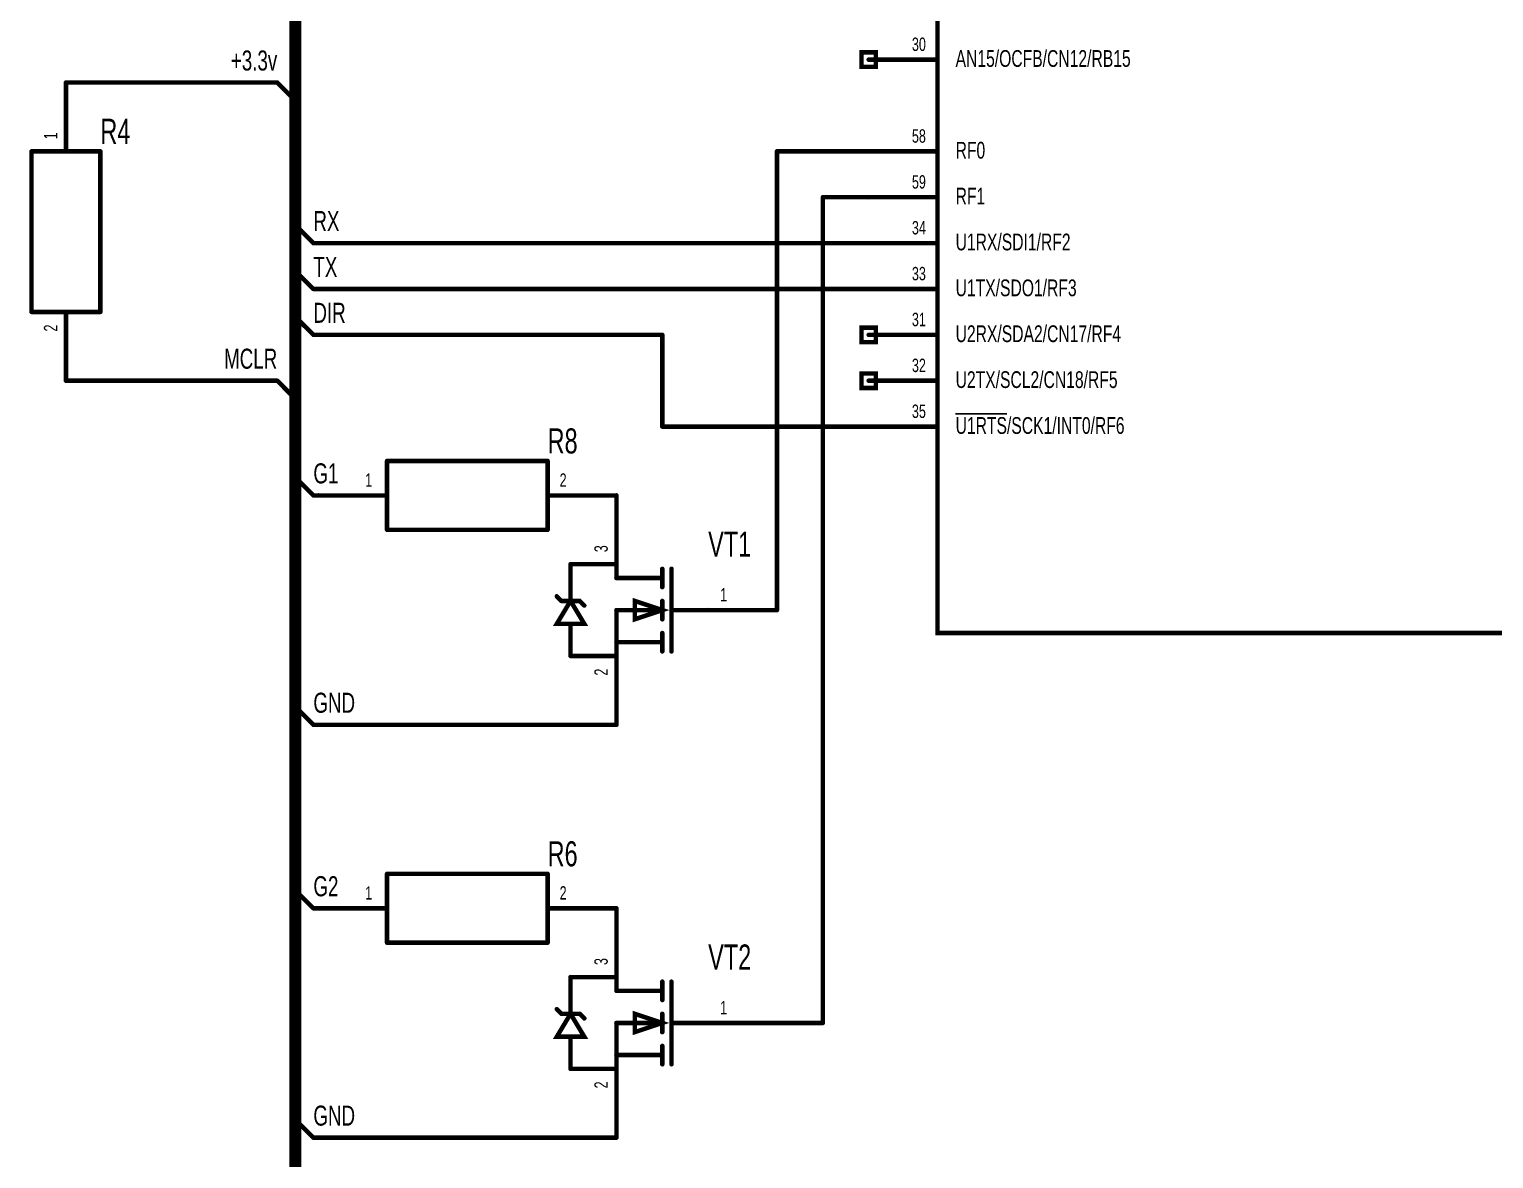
# Model space of a CAD drawing. Extents: x -4.5 to 18.4, y -0.7 to 15.5.
# Drawn here: x 0.42 to 3.612, y 5.585 to 8.047 of the extents above; entities that cross this region are included whole.
import ezdxf
from ezdxf.enums import TextEntityAlignment as Align

# ---------------------------------------------------------------- set-up
doc = ezdxf.new("R2010")
doc.units = 0
doc.header["$MEASUREMENT"] = 0
for name, color, linetype in [('Bus', 180, 'Continuous'), ('Element', 253, 'Continuous'), ('Net', 50, 'Continuous'), ('Pin', 50, 'Continuous')]:
    doc.layers.add(name, color=color, linetype=linetype)

msp = doc.modelspace()

# ---------------------------------------------------------------- linework, layer by layer
at = {"layer": 'Bus', "linetype": 'Continuous', "const_width": 0.0262}
msp.add_lwpolyline([(1, 9.4304), (1, 5.5304)], dxfattribs=at)
at = {"layer": 'Element', "linetype": 'Continuous', "const_width": 0.0098}
for points in [[(2.4, 10.4304), (5.5, 10.4304), (5.5, 6.7304), (2.4, 6.7304), (2.4, 10.4304)], [(0.425, 7.7804), (0.425, 7.4304)], [(0.425, 7.7804), (0.575, 7.7804)], [(0.575, 7.7804), (0.575, 7.4304)], [(0.575, 7.4304), (0.425, 7.4304)], [(1.2, 6.9554), (1.2, 7.1054)], [(1.55, 7.1054), (1.2, 7.1054)], [(1.55, 7.1054), (1.55, 6.9554)], [(1.55, 6.9554), (1.2, 6.9554)], [(1.6, 6.8804), (1.6, 6.8004)], [(1.7, 6.8804), (1.6, 6.8804)], [(1.7, 6.8504), (1.7, 6.8804)], [(1.8, 6.8704), (1.8, 6.8304)], [(1.82, 6.8704), (1.82, 6.6904)], [(1.7, 6.8504), (1.8, 6.8504)], [(1.6, 6.8004), (1.63, 6.7504), (1.57, 6.7504), (1.6, 6.8004)], [(1.57, 6.8104), (1.58, 6.8004)], [(1.58, 6.8004), (1.62, 6.8004)], [(1.62, 6.8004), (1.63, 6.7904)], [(1.8, 6.7804), (1.74, 6.7604), (1.74, 6.8004), (1.8, 6.7804)], [(1.8, 6.7604), (1.8, 6.8004)], [(1.7, 6.7804), (1.8, 6.7804)], [(1.7, 6.7804), (1.7, 6.6804)], [(1.9, 6.7804), (1.82, 6.7804)], [(1.6, 6.6804), (1.6, 6.7504)], [(1.7, 6.7104), (1.8, 6.7104)], [(1.8, 6.6904), (1.8, 6.7304)], [(1.7, 6.6804), (1.6, 6.6804)], [(1.2, 6.0554), (1.2, 6.2054)], [(1.55, 6.2054), (1.2, 6.2054)], [(1.55, 6.2054), (1.55, 6.0554)], [(1.55, 6.0554), (1.2, 6.0554)], [(1.6, 5.9804), (1.6, 5.9004)], [(1.7, 5.9804), (1.6, 5.9804)], [(1.7, 5.9504), (1.7, 5.9804)], [(1.8, 5.9704), (1.8, 5.9304)], [(1.82, 5.9704), (1.82, 5.7904)], [(1.7, 5.9504), (1.8, 5.9504)], [(1.57, 5.9104), (1.58, 5.9004)], [(1.8, 5.8804), (1.74, 5.8604), (1.74, 5.9004), (1.8, 5.8804)], [(1.6, 5.9004), (1.63, 5.8504), (1.57, 5.8504), (1.6, 5.9004)], [(1.58, 5.9004), (1.62, 5.9004)], [(1.62, 5.9004), (1.63, 5.8904)], [(1.7, 5.8804), (1.8, 5.8804)], [(1.7, 5.8804), (1.7, 5.7804)], [(1.8, 5.8604), (1.8, 5.9004)], [(1.9, 5.8804), (1.82, 5.8804)], [(1.6, 5.7804), (1.6, 5.8504)], [(1.7, 5.8104), (1.8, 5.8104)], [(1.8, 5.7904), (1.8, 5.8304)], [(1.7, 5.7804), (1.6, 5.7804)]]:
    msp.add_lwpolyline(points, dxfattribs=at)
at = {"layer": 'Element', "linetype": 'Continuous', "const_width": 0.0049}
for points in [[(0.4225, 7.7804, 1), (0.4275, 7.7804, 1), (0.4225, 7.7804, 1)], [(0.4225, 7.7804, 1), (0.4275, 7.7804, 1), (0.4225, 7.7804, 1)], [(0.5725, 7.7804, 1), (0.5775, 7.7804, 1), (0.5725, 7.7804, 1)], [(0.5725, 7.7804, 1), (0.5775, 7.7804, 1), (0.5725, 7.7804, 1)], [(0.4225, 7.4304, 1), (0.4275, 7.4304, 1), (0.4225, 7.4304, 1)], [(0.4225, 7.4304, 1), (0.4275, 7.4304, 1), (0.4225, 7.4304, 1)], [(0.5725, 7.4304, 1), (0.5775, 7.4304, 1), (0.5725, 7.4304, 1)], [(0.5725, 7.4304, 1), (0.5775, 7.4304, 1), (0.5725, 7.4304, 1)], [(1.1975, 7.1054, 1), (1.2025, 7.1054, 1), (1.1975, 7.1054, 1)], [(1.1975, 7.1054, 1), (1.2025, 7.1054, 1), (1.1975, 7.1054, 1)], [(1.5475, 7.1054, 1), (1.5525, 7.1054, 1), (1.5475, 7.1054, 1)], [(1.5475, 7.1054, 1), (1.5525, 7.1054, 1), (1.5475, 7.1054, 1)], [(1.1975, 6.9554, 1), (1.2025, 6.9554, 1), (1.1975, 6.9554, 1)], [(1.1975, 6.9554, 1), (1.2025, 6.9554, 1), (1.1975, 6.9554, 1)], [(1.5475, 6.9554, 1), (1.5525, 6.9554, 1), (1.5475, 6.9554, 1)], [(1.5475, 6.9554, 1), (1.5525, 6.9554, 1), (1.5475, 6.9554, 1)], [(1.5975, 6.8804, 1), (1.6025, 6.8804, 1), (1.5975, 6.8804, 1)], [(1.5975, 6.8804, 1), (1.6025, 6.8804, 1), (1.5975, 6.8804, 1)], [(1.6975, 6.8804, 1), (1.7025, 6.8804, 1), (1.6975, 6.8804, 1)], [(1.6975, 6.8804, 1), (1.7025, 6.8804, 1), (1.6975, 6.8804, 1)], [(1.7975, 6.8704, 1), (1.8025, 6.8704, 1), (1.7975, 6.8704, 1)], [(1.8175, 6.8704, 1), (1.8225, 6.8704, 1), (1.8175, 6.8704, 1)], [(1.6975, 6.8504, 1), (1.7025, 6.8504, 1), (1.6975, 6.8504, 1)], [(1.6975, 6.8504, 1), (1.7025, 6.8504, 1), (1.6975, 6.8504, 1)], [(1.7975, 6.8504, 1), (1.8025, 6.8504, 1), (1.7975, 6.8504, 1)], [(1.7975, 6.8304, 1), (1.8025, 6.8304, 1), (1.7975, 6.8304, 1)], [(1.5675, 6.8104, 1), (1.5725, 6.8104, 1), (1.5675, 6.8104, 1)], [(1.5775, 6.8004, 1), (1.5825, 6.8004, 1), (1.5775, 6.8004, 1)], [(1.5775, 6.8004, 1), (1.5825, 6.8004, 1), (1.5775, 6.8004, 1)], [(1.5975, 6.8004, 1), (1.6025, 6.8004, 1), (1.5975, 6.8004, 1)], [(1.5975, 6.8004, 1), (1.6025, 6.8004, 1), (1.5975, 6.8004, 1)], [(1.6175, 6.8004, 1), (1.6225, 6.8004, 1), (1.6175, 6.8004, 1)], [(1.6175, 6.8004, 1), (1.6225, 6.8004, 1), (1.6175, 6.8004, 1)], [(1.7975, 6.8004, 1), (1.8025, 6.8004, 1), (1.7975, 6.8004, 1)], [(1.6275, 6.7904, 1), (1.6325, 6.7904, 1), (1.6275, 6.7904, 1)], [(1.6975, 6.7804, 1), (1.7025, 6.7804, 1), (1.6975, 6.7804, 1)], [(1.6975, 6.7804, 1), (1.7025, 6.7804, 1), (1.6975, 6.7804, 1)], [(1.7975, 6.7804, 1), (1.8025, 6.7804, 1), (1.7975, 6.7804, 1)], [(1.7975, 6.7804, 1), (1.8025, 6.7804, 1), (1.7975, 6.7804, 1)], [(1.8175, 6.7804, 1), (1.8225, 6.7804, 1), (1.8175, 6.7804, 1)], [(1.8975, 6.7804, 1), (1.9025, 6.7804, 1), (1.8975, 6.7804, 1)], [(1.5975, 6.7504, 1), (1.6025, 6.7504, 1), (1.5975, 6.7504, 1)], [(1.7975, 6.7604, 1), (1.8025, 6.7604, 1), (1.7975, 6.7604, 1)], [(1.6975, 6.7104, 1), (1.7025, 6.7104, 1), (1.6975, 6.7104, 1)], [(1.7975, 6.7304, 1), (1.8025, 6.7304, 1), (1.7975, 6.7304, 1)], [(1.7975, 6.7104, 1), (1.8025, 6.7104, 1), (1.7975, 6.7104, 1)], [(1.5975, 6.6804, 1), (1.6025, 6.6804, 1), (1.5975, 6.6804, 1)], [(1.5975, 6.6804, 1), (1.6025, 6.6804, 1), (1.5975, 6.6804, 1)], [(1.6975, 6.6804, 1), (1.7025, 6.6804, 1), (1.6975, 6.6804, 1)], [(1.6975, 6.6804, 1), (1.7025, 6.6804, 1), (1.6975, 6.6804, 1)], [(1.7975, 6.6904, 1), (1.8025, 6.6904, 1), (1.7975, 6.6904, 1)], [(1.8175, 6.6904, 1), (1.8225, 6.6904, 1), (1.8175, 6.6904, 1)], [(1.1975, 6.2054, 1), (1.2025, 6.2054, 1), (1.1975, 6.2054, 1)], [(1.1975, 6.2054, 1), (1.2025, 6.2054, 1), (1.1975, 6.2054, 1)], [(1.5475, 6.2054, 1), (1.5525, 6.2054, 1), (1.5475, 6.2054, 1)], [(1.5475, 6.2054, 1), (1.5525, 6.2054, 1), (1.5475, 6.2054, 1)], [(1.1975, 6.0554, 1), (1.2025, 6.0554, 1), (1.1975, 6.0554, 1)], [(1.1975, 6.0554, 1), (1.2025, 6.0554, 1), (1.1975, 6.0554, 1)], [(1.5475, 6.0554, 1), (1.5525, 6.0554, 1), (1.5475, 6.0554, 1)], [(1.5475, 6.0554, 1), (1.5525, 6.0554, 1), (1.5475, 6.0554, 1)], [(1.5975, 5.9804, 1), (1.6025, 5.9804, 1), (1.5975, 5.9804, 1)], [(1.5975, 5.9804, 1), (1.6025, 5.9804, 1), (1.5975, 5.9804, 1)], [(1.6975, 5.9804, 1), (1.7025, 5.9804, 1), (1.6975, 5.9804, 1)], [(1.6975, 5.9804, 1), (1.7025, 5.9804, 1), (1.6975, 5.9804, 1)], [(1.7975, 5.9704, 1), (1.8025, 5.9704, 1), (1.7975, 5.9704, 1)], [(1.8175, 5.9704, 1), (1.8225, 5.9704, 1), (1.8175, 5.9704, 1)], [(1.6975, 5.9504, 1), (1.7025, 5.9504, 1), (1.6975, 5.9504, 1)], [(1.6975, 5.9504, 1), (1.7025, 5.9504, 1), (1.6975, 5.9504, 1)], [(1.7975, 5.9504, 1), (1.8025, 5.9504, 1), (1.7975, 5.9504, 1)], [(1.5675, 5.9104, 1), (1.5725, 5.9104, 1), (1.5675, 5.9104, 1)], [(1.7975, 5.9304, 1), (1.8025, 5.9304, 1), (1.7975, 5.9304, 1)], [(1.5775, 5.9004, 1), (1.5825, 5.9004, 1), (1.5775, 5.9004, 1)], [(1.5775, 5.9004, 1), (1.5825, 5.9004, 1), (1.5775, 5.9004, 1)], [(1.5975, 5.9004, 1), (1.6025, 5.9004, 1), (1.5975, 5.9004, 1)], [(1.5975, 5.9004, 1), (1.6025, 5.9004, 1), (1.5975, 5.9004, 1)], [(1.6175, 5.9004, 1), (1.6225, 5.9004, 1), (1.6175, 5.9004, 1)], [(1.6175, 5.9004, 1), (1.6225, 5.9004, 1), (1.6175, 5.9004, 1)], [(1.6275, 5.8904, 1), (1.6325, 5.8904, 1), (1.6275, 5.8904, 1)], [(1.6975, 5.8804, 1), (1.7025, 5.8804, 1), (1.6975, 5.8804, 1)], [(1.6975, 5.8804, 1), (1.7025, 5.8804, 1), (1.6975, 5.8804, 1)], [(1.7975, 5.9004, 1), (1.8025, 5.9004, 1), (1.7975, 5.9004, 1)], [(1.7975, 5.8804, 1), (1.8025, 5.8804, 1), (1.7975, 5.8804, 1)], [(1.7975, 5.8804, 1), (1.8025, 5.8804, 1), (1.7975, 5.8804, 1)], [(1.8175, 5.8804, 1), (1.8225, 5.8804, 1), (1.8175, 5.8804, 1)], [(1.8975, 5.8804, 1), (1.9025, 5.8804, 1), (1.8975, 5.8804, 1)], [(1.5975, 5.8504, 1), (1.6025, 5.8504, 1), (1.5975, 5.8504, 1)], [(1.7975, 5.8604, 1), (1.8025, 5.8604, 1), (1.7975, 5.8604, 1)], [(1.6975, 5.8104, 1), (1.7025, 5.8104, 1), (1.6975, 5.8104, 1)], [(1.7975, 5.8304, 1), (1.8025, 5.8304, 1), (1.7975, 5.8304, 1)], [(1.7975, 5.8104, 1), (1.8025, 5.8104, 1), (1.7975, 5.8104, 1)], [(1.5975, 5.7804, 1), (1.6025, 5.7804, 1), (1.5975, 5.7804, 1)], [(1.5975, 5.7804, 1), (1.6025, 5.7804, 1), (1.5975, 5.7804, 1)], [(1.6975, 5.7804, 1), (1.7025, 5.7804, 1), (1.6975, 5.7804, 1)], [(1.6975, 5.7804, 1), (1.7025, 5.7804, 1), (1.6975, 5.7804, 1)], [(1.7975, 5.7904, 1), (1.8025, 5.7904, 1), (1.7975, 5.7904, 1)], [(1.8175, 5.7904, 1), (1.8225, 5.7904, 1), (1.8175, 5.7904, 1)]]:
    msp.add_lwpolyline(points, format="xyb", dxfattribs=at)
at = {"layer": 'Net', "linetype": 'Continuous', "const_width": 0.0049}
for points in [[(0.4975, 7.9304, 1), (0.5025, 7.9304, 1), (0.4975, 7.9304, 1)], [(0.9582, 7.9304, 1), (0.9631, 7.9304, 1), (0.9582, 7.9304, 1)], [(0.9582, 7.9304, 1), (0.9631, 7.9304, 1), (0.9582, 7.9304, 1)], [(0.9975, 7.891, 1), (1.0025, 7.891, 1), (0.9975, 7.891, 1)], [(2.0475, 7.7804, 1), (2.0525, 7.7804, 1), (2.0475, 7.7804, 1)], [(2.0475, 7.7804, 1), (2.0525, 7.7804, 1), (2.0475, 7.7804, 1)], [(2.2475, 7.7804, 1), (2.2525, 7.7804, 1), (2.2475, 7.7804, 1)], [(2.1475, 7.6804, 1), (2.1525, 7.6804, 1), (2.1475, 7.6804, 1)], [(2.1475, 7.6804, 1), (2.1525, 7.6804, 1), (2.1475, 7.6804, 1)], [(2.2475, 7.6804, 1), (2.2525, 7.6804, 1), (2.2475, 7.6804, 1)], [(0.9975, 7.6197, 1), (1.0025, 7.6197, 1), (0.9975, 7.6197, 1)], [(1.0369, 7.5804, 1), (1.0418, 7.5804, 1), (1.0369, 7.5804, 1)], [(1.0369, 7.5804, 1), (1.0418, 7.5804, 1), (1.0369, 7.5804, 1)], [(2.2475, 7.5804, 1), (2.2525, 7.5804, 1), (2.2475, 7.5804, 1)], [(0.9975, 7.5197, 1), (1.0025, 7.5197, 1), (0.9975, 7.5197, 1)], [(1.0369, 7.4804, 1), (1.0418, 7.4804, 1), (1.0369, 7.4804, 1)], [(1.0369, 7.4804, 1), (1.0418, 7.4804, 1), (1.0369, 7.4804, 1)], [(2.2475, 7.4804, 1), (2.2525, 7.4804, 1), (2.2475, 7.4804, 1)], [(0.9975, 7.4197, 1), (1.0025, 7.4197, 1), (0.9975, 7.4197, 1)], [(1.0369, 7.3804, 1), (1.0418, 7.3804, 1), (1.0369, 7.3804, 1)], [(1.0369, 7.3804, 1), (1.0418, 7.3804, 1), (1.0369, 7.3804, 1)], [(1.7975, 7.3804, 1), (1.8025, 7.3804, 1), (1.7975, 7.3804, 1)], [(1.7975, 7.3804, 1), (1.8025, 7.3804, 1), (1.7975, 7.3804, 1)], [(0.4975, 7.2804, 1), (0.5025, 7.2804, 1), (0.4975, 7.2804, 1)], [(0.9582, 7.2804, 1), (0.9631, 7.2804, 1), (0.9582, 7.2804, 1)], [(0.9582, 7.2804, 1), (0.9631, 7.2804, 1), (0.9582, 7.2804, 1)], [(0.9975, 7.241, 1), (1.0025, 7.241, 1), (0.9975, 7.241, 1)], [(1.7975, 7.1804, 1), (1.8025, 7.1804, 1), (1.7975, 7.1804, 1)], [(1.7975, 7.1804, 1), (1.8025, 7.1804, 1), (1.7975, 7.1804, 1)], [(2.2475, 7.1804, 1), (2.2525, 7.1804, 1), (2.2475, 7.1804, 1)], [(0.9975, 7.0697, 1), (1.0025, 7.0697, 1), (0.9975, 7.0697, 1)], [(1.0369, 7.0304, 1), (1.0418, 7.0304, 1), (1.0369, 7.0304, 1)], [(1.0369, 7.0304, 1), (1.0418, 7.0304, 1), (1.0369, 7.0304, 1)], [(1.0475, 7.0304, 1), (1.0525, 7.0304, 1), (1.0475, 7.0304, 1)], [(1.6975, 7.0304, 1), (1.7025, 7.0304, 1), (1.6975, 7.0304, 1)], [(2.0475, 6.7804, 1), (2.0525, 6.7804, 1), (2.0475, 6.7804, 1)], [(0.9975, 6.5697, 1), (1.0025, 6.5697, 1), (0.9975, 6.5697, 1)], [(1.0369, 6.5304, 1), (1.0418, 6.5304, 1), (1.0369, 6.5304, 1)], [(1.0369, 6.5304, 1), (1.0418, 6.5304, 1), (1.0369, 6.5304, 1)], [(1.6975, 6.5304, 1), (1.7025, 6.5304, 1), (1.6975, 6.5304, 1)], [(0.9975, 6.1697, 1), (1.0025, 6.1697, 1), (0.9975, 6.1697, 1)], [(1.0369, 6.1304, 1), (1.0418, 6.1304, 1), (1.0369, 6.1304, 1)], [(1.0369, 6.1304, 1), (1.0418, 6.1304, 1), (1.0369, 6.1304, 1)], [(1.0475, 6.1304, 1), (1.0525, 6.1304, 1), (1.0475, 6.1304, 1)], [(1.6975, 6.1304, 1), (1.7025, 6.1304, 1), (1.6975, 6.1304, 1)], [(2.0475, 5.8804, 1), (2.0525, 5.8804, 1), (2.0475, 5.8804, 1)], [(2.1475, 5.8804, 1), (2.1525, 5.8804, 1), (2.1475, 5.8804, 1)], [(2.1475, 5.8804, 1), (2.1525, 5.8804, 1), (2.1475, 5.8804, 1)], [(0.9975, 5.6697, 1), (1.0025, 5.6697, 1), (0.9975, 5.6697, 1)], [(1.0369, 5.6304, 1), (1.0418, 5.6304, 1), (1.0369, 5.6304, 1)], [(1.0369, 5.6304, 1), (1.0418, 5.6304, 1), (1.0369, 5.6304, 1)], [(1.6975, 5.6304, 1), (1.7025, 5.6304, 1), (1.6975, 5.6304, 1)]]:
    msp.add_lwpolyline(points, format="xyb", dxfattribs=at)
at = {"layer": 'Net', "linetype": 'Continuous', "const_width": 0.0098}
for points in [[(0.5, 7.9304), (0.9606, 7.9304)], [(0.9606, 7.9304), (1, 7.891)], [(2.25, 7.7804), (2.05, 7.7804)], [(2.05, 7.7804), (2.05, 6.7804)], [(2.25, 7.6804), (2.15, 7.6804)], [(2.15, 7.6804), (2.15, 5.8804)], [(1.0394, 7.5804), (1, 7.6197)], [(2.25, 7.5804), (1.0394, 7.5804)], [(1.0394, 7.4804), (1, 7.5197)], [(2.25, 7.4804), (1.0394, 7.4804)], [(1.0394, 7.3804), (1, 7.4197)], [(1.8, 7.3804), (1.0394, 7.3804)], [(1.8, 7.1804), (1.8, 7.3804)], [(0.5, 7.2804), (0.9606, 7.2804)], [(0.9606, 7.2804), (1, 7.241)], [(2.25, 7.1804), (1.8, 7.1804)], [(1.0394, 7.0304), (1, 7.0697)], [(1.05, 7.0304), (1.0394, 7.0304)], [(1.7, 7.0304), (1.7, 7.0304)], [(1.0394, 6.5304), (1, 6.5697)], [(1.7, 6.5304), (1.0394, 6.5304)], [(1.0394, 6.1304), (1, 6.1697)], [(1.05, 6.1304), (1.0394, 6.1304)], [(1.7, 6.1304), (1.7, 6.1304)], [(2.15, 5.8804), (2.05, 5.8804)], [(1.0394, 5.6304), (1, 5.6697)], [(1.7, 5.6304), (1.0394, 5.6304)]]:
    msp.add_lwpolyline(points, dxfattribs=at)
at = {"layer": 'Pin', "linetype": 'Continuous', "const_width": 0.0098}
for points in [[(2.2343, 7.9961), (2.2657, 7.9961), (2.2657, 7.9646), (2.2343, 7.9646), (2.2343, 7.9961)], [(2.4, 7.9804), (2.25, 7.9804)], [(0.5, 7.7804), (0.5, 7.9304)], [(2.4, 7.7804), (2.25, 7.7804)], [(2.4, 7.6804), (2.25, 7.6804)], [(2.4, 7.5804), (2.25, 7.5804)], [(2.4, 7.4804), (2.25, 7.4804)], [(0.5, 7.4304), (0.5, 7.2804)], [(2.2343, 7.3961), (2.2657, 7.3961), (2.2657, 7.3646), (2.2343, 7.3646), (2.2343, 7.3961)], [(2.4, 7.3804), (2.25, 7.3804)], [(2.2343, 7.2961), (2.2657, 7.2961), (2.2657, 7.2646), (2.2343, 7.2646), (2.2343, 7.2961)], [(2.4, 7.2804), (2.25, 7.2804)], [(2.4, 7.1804), (2.25, 7.1804)], [(1.2, 7.0304), (1.05, 7.0304)], [(1.55, 7.0304), (1.7, 7.0304)], [(1.7, 6.8804), (1.7, 7.0304)], [(1.9, 6.7804), (2.05, 6.7804)], [(1.7, 6.6804), (1.7, 6.5304)], [(1.2, 6.1304), (1.05, 6.1304)], [(1.55, 6.1304), (1.7, 6.1304)], [(1.7, 5.9804), (1.7, 6.1304)], [(1.9, 5.8804), (2.05, 5.8804)], [(1.7, 5.7804), (1.7, 5.6304)]]:
    msp.add_lwpolyline(points, dxfattribs=at)
at = {"layer": 'Pin', "linetype": 'Continuous', "const_width": 0.0049}
for points in [[(2.2475, 7.9804, 1), (2.2525, 7.9804, 1), (2.2475, 7.9804, 1)], [(2.3975, 7.9804, 1), (2.4025, 7.9804, 1), (2.3975, 7.9804, 1)], [(0.4975, 7.9304, 1), (0.5025, 7.9304, 1), (0.4975, 7.9304, 1)], [(0.4975, 7.7804, 1), (0.5025, 7.7804, 1), (0.4975, 7.7804, 1)], [(2.2475, 7.7804, 1), (2.2525, 7.7804, 1), (2.2475, 7.7804, 1)], [(2.3975, 7.7804, 1), (2.4025, 7.7804, 1), (2.3975, 7.7804, 1)], [(2.2475, 7.6804, 1), (2.2525, 7.6804, 1), (2.2475, 7.6804, 1)], [(2.3975, 7.6804, 1), (2.4025, 7.6804, 1), (2.3975, 7.6804, 1)], [(2.2475, 7.5804, 1), (2.2525, 7.5804, 1), (2.2475, 7.5804, 1)], [(2.3975, 7.5804, 1), (2.4025, 7.5804, 1), (2.3975, 7.5804, 1)], [(2.2475, 7.4804, 1), (2.2525, 7.4804, 1), (2.2475, 7.4804, 1)], [(2.3975, 7.4804, 1), (2.4025, 7.4804, 1), (2.3975, 7.4804, 1)], [(0.4975, 7.4304, 1), (0.5025, 7.4304, 1), (0.4975, 7.4304, 1)], [(2.2475, 7.3804, 1), (2.2525, 7.3804, 1), (2.2475, 7.3804, 1)], [(2.3975, 7.3804, 1), (2.4025, 7.3804, 1), (2.3975, 7.3804, 1)], [(0.4975, 7.2804, 1), (0.5025, 7.2804, 1), (0.4975, 7.2804, 1)], [(2.2475, 7.2804, 1), (2.2525, 7.2804, 1), (2.2475, 7.2804, 1)], [(2.3975, 7.2804, 1), (2.4025, 7.2804, 1), (2.3975, 7.2804, 1)], [(2.2475, 7.1804, 1), (2.2525, 7.1804, 1), (2.2475, 7.1804, 1)], [(2.3975, 7.1804, 1), (2.4025, 7.1804, 1), (2.3975, 7.1804, 1)], [(1.0475, 7.0304, 1), (1.0525, 7.0304, 1), (1.0475, 7.0304, 1)], [(1.1975, 7.0304, 1), (1.2025, 7.0304, 1), (1.1975, 7.0304, 1)], [(1.5475, 7.0304, 1), (1.5525, 7.0304, 1), (1.5475, 7.0304, 1)], [(1.6975, 7.0304, 1), (1.7025, 7.0304, 1), (1.6975, 7.0304, 1)], [(1.6975, 7.0304, 1), (1.7025, 7.0304, 1), (1.6975, 7.0304, 1)], [(1.6975, 6.8804, 1), (1.7025, 6.8804, 1), (1.6975, 6.8804, 1)], [(1.8975, 6.7804, 1), (1.9025, 6.7804, 1), (1.8975, 6.7804, 1)], [(2.0475, 6.7804, 1), (2.0525, 6.7804, 1), (2.0475, 6.7804, 1)], [(1.6975, 6.6804, 1), (1.7025, 6.6804, 1), (1.6975, 6.6804, 1)], [(1.6975, 6.5304, 1), (1.7025, 6.5304, 1), (1.6975, 6.5304, 1)], [(1.0475, 6.1304, 1), (1.0525, 6.1304, 1), (1.0475, 6.1304, 1)], [(1.1975, 6.1304, 1), (1.2025, 6.1304, 1), (1.1975, 6.1304, 1)], [(1.5475, 6.1304, 1), (1.5525, 6.1304, 1), (1.5475, 6.1304, 1)], [(1.6975, 6.1304, 1), (1.7025, 6.1304, 1), (1.6975, 6.1304, 1)], [(1.6975, 6.1304, 1), (1.7025, 6.1304, 1), (1.6975, 6.1304, 1)], [(1.6975, 5.9804, 1), (1.7025, 5.9804, 1), (1.6975, 5.9804, 1)], [(1.8975, 5.8804, 1), (1.9025, 5.8804, 1), (1.8975, 5.8804, 1)], [(2.0475, 5.8804, 1), (2.0525, 5.8804, 1), (2.0475, 5.8804, 1)], [(1.6975, 5.7804, 1), (1.7025, 5.7804, 1), (1.6975, 5.7804, 1)], [(1.6975, 5.6304, 1), (1.7025, 5.6304, 1), (1.6975, 5.6304, 1)]]:
    msp.add_lwpolyline(points, format="xyb", dxfattribs=at)

# ---------------------------------------------------------------- texts
at = {"layer": 'Element', "width": 0.7}
for s, p in [('R4', (0.575, 7.7804)), ('R8', (1.55, 7.1054)), ('VT1', (1.9, 6.8804)), ('R6', (1.55, 6.2054)), ('VT2', (1.9, 5.9804))]:
    msp.add_text(s, height=0.0547, dxfattribs=at).set_placement(p, align=Align.BOTTOM_LEFT)
at = {"layer": 'Net', "width": 0.7}
for s, p in [('+3.3v', (0.9606, 7.9435)), ('MCLR', (0.9606, 7.2935))]:
    msp.add_text(s, height=0.0437, dxfattribs=at).set_placement(p, align=Align.BOTTOM_RIGHT)
for s, p in [('RX', (1.0394, 7.5935)), ('TX', (1.0394, 7.4935)), ('DIR', (1.0394, 7.3935)), ('G1', (1.0394, 7.0435)), ('GND', (1.0394, 6.5435)), ('G2', (1.0394, 6.1435)), ('GND', (1.0394, 5.6435))]:
    msp.add_text(s, height=0.0437, dxfattribs=at).set_placement(p, align=Align.BOTTOM_LEFT)
at = {"layer": 'Pin', "width": 0.7}
for s, height, p in [('30', 0.0292, (2.3442, 8.0285)), ('AN15/OCFB/CN12/RB15', 0.0365, (2.4394, 8.0011)), ('58', 0.0292, (2.3442, 7.8285)), ('RF0', 0.0365, (2.4394, 7.8011)), ('59', 0.0292, (2.3442, 7.7285)), ('RF1', 0.0365, (2.4394, 7.7011)), ('34', 0.0292, (2.3442, 7.6285)), ('U1RX/SDI1/RF2', 0.0365, (2.4394, 7.6011)), ('33', 0.0292, (2.3442, 7.5285)), ('U1TX/SDO1/RF3', 0.0365, (2.4394, 7.5011)), ('31', 0.0292, (2.3442, 7.4285)), ('U2RX/SDA2/CN17/RF4', 0.0365, (2.4394, 7.4011)), ('32', 0.0292, (2.3442, 7.3285)), ('U2TX/SCL2/CN18/RF5', 0.0365, (2.4394, 7.3011)), ('35', 0.0292, (2.3442, 7.2285)), ('%%oU1RTS%%o/SCK1/INT0/RF6', 0.0365, (2.4394, 7.2011)), ('1', 0.0292, (1.1524, 7.0785)), ('2', 0.0292, (1.5762, 7.0785)), ('1', 0.0292, (1.9262, 6.8285)), ('1', 0.0292, (1.1524, 6.1785)), ('2', 0.0292, (1.5762, 6.1785)), ('1', 0.0292, (1.9262, 5.9285))]:
    msp.add_text(s, height=height, dxfattribs=at).set_placement(p, align=Align.TOP_LEFT)
for s, p in [('1', (0.4519, 7.8066)), ('2', (0.4519, 7.3877)), ('3', (1.6519, 6.9066)), ('2', (1.6519, 6.6377)), ('3', (1.6519, 6.0066)), ('2', (1.6519, 5.7377))]:
    msp.add_text(s, height=0.0292, rotation=90, dxfattribs=at).set_placement(p, align=Align.TOP_LEFT)

doc.saveas('drawing.dxf')
